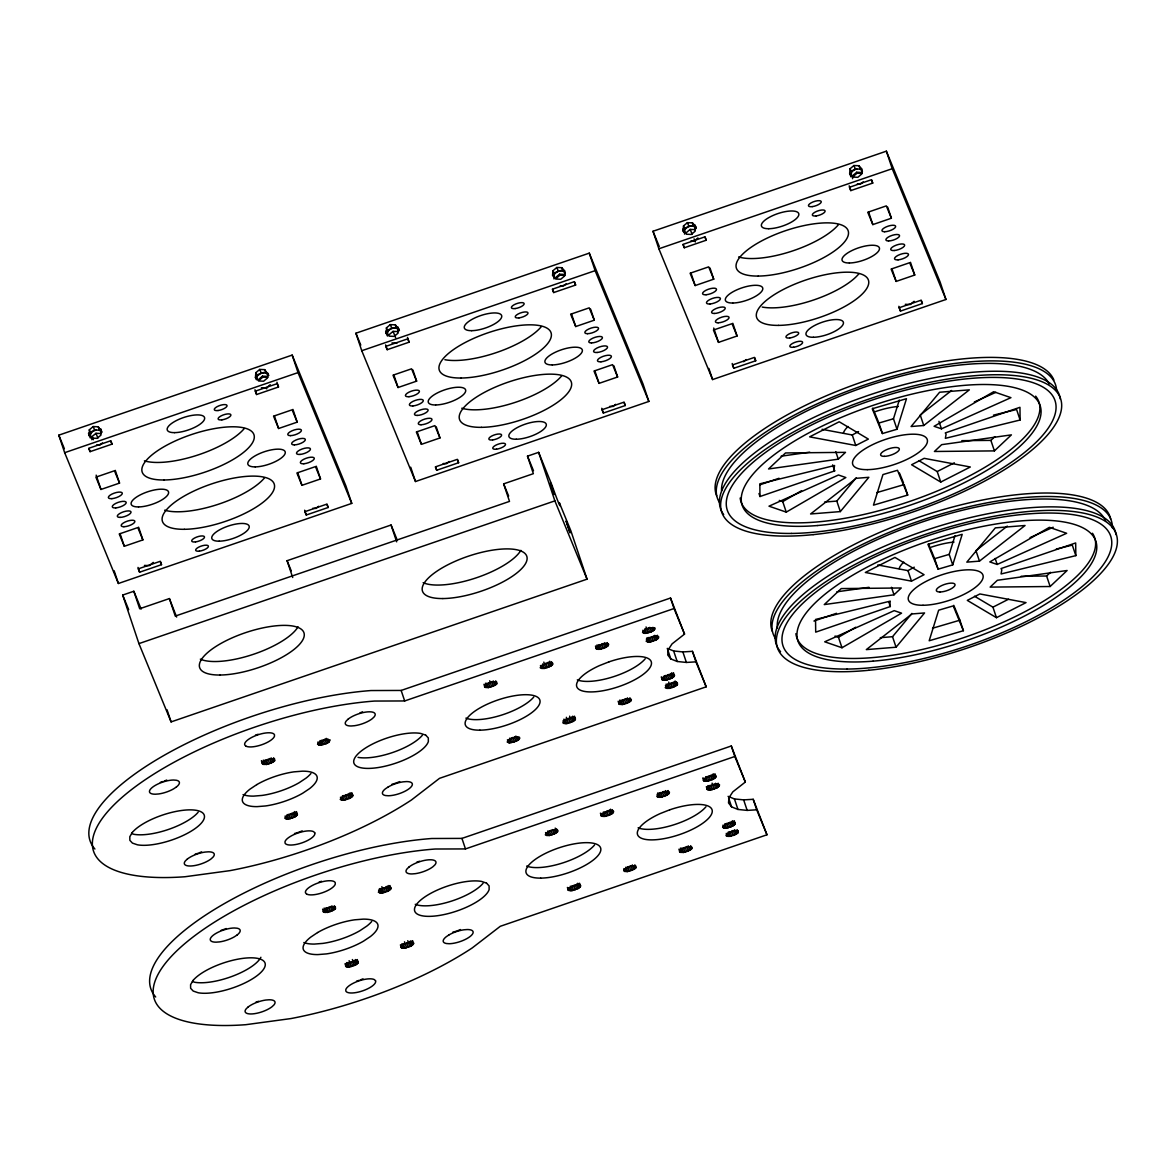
<?xml version="1.0" encoding="UTF-8"?>
<svg xmlns="http://www.w3.org/2000/svg" width="1176" height="1176" viewBox="0 0 1176 1176"><rect width="100%" height="100%" fill="white"/><g stroke="black" fill="none" stroke-linecap="round" stroke-linejoin="round"><path stroke-width="1.5" d="M89.302 429.843L90.758 433.224L90.317 438.016L88.92 434.605L92.14 438.134L97.123 438.339L100.96 435.105L100.768 428.887L101.797 431.974L98.24 426.785L93.183 426.565L89.302 429.843L89.597 436.164L88.567 433.077L88.862 434.694M399.428 330.632L395.342 324.826L390.285 324.62L386.404 327.898L386.698 334.204L385.669 331.118L385.963 332.734M683.124 230.687L683.506 225.939L687.387 222.661L692.443 222.867L695.707 226.454L696.001 228.071L694.972 224.984L695.163 231.202L691.326 234.436L686.343 234.23L682.771 229.173L683.8 232.245L683.08 230.79M91.831 439.75L92.125 436.561L95.962 433.312L100.945 433.532M256.368 379.73L255.427 377.452L255.868 372.674L259.705 369.426L264.688 369.646L268.848 375.453M256.971 379.275L257.265 376.085L255.868 372.674M267.907 373.174L267.481 377.966L263.644 381.2L258.647 380.995L255.427 377.452M387.418 336.057L387.86 331.264L386.404 327.898M398.59 328.413L398.899 330.015L397.87 326.943L398.061 333.146L394.225 336.395L389.241 336.174L386.022 332.646L386.948 334.925M552.97 270.715L552.529 275.507L555.748 279.035L560.746 279.241L564.583 276.007L565.009 271.215L561.79 267.687L556.807 267.481L552.97 270.715L554.366 274.126L553.94 278.918M684.52 234.097L684.961 229.305L683.506 225.939M849.645 173.548L850.072 168.756L853.908 165.522L858.892 165.728L862.111 169.27L861.685 174.048L857.848 177.297L852.865 177.076L849.645 173.548L850.571 175.827M851.042 176.959L851.468 172.166L850.072 168.756M852.556 178.693L852.85 175.503L856.672 172.269L861.67 172.475L862.052 173.401L857.054 173.195L853.232 176.429L852.85 175.503M896.994 429.269L906.49 398.693L872.239 408.763L882.426 433.547L896.994 429.269L893.481 418.759L899.287 400.06M952.722 564.892L962.203 534.316L927.952 544.385L938.139 569.184L952.722 564.892L949.194 554.381L955 535.697M552.5 664.69L552.838 663.411L551.559 662.661L547.325 662.999L541.445 665.631L540.21 667.747L544.106 668.482L550.53 666.248L552.5 664.69L551.5 661.691M613.284 812.645L613.622 811.381L612.343 810.617L608.11 810.955L602.23 813.586L600.995 815.703L604.89 816.438L611.314 814.218L613.284 812.645L612.284 809.647M274.625 760.769L274.596 758.961L269.524 759.005L264.82 760.857L262.41 763.768L266.54 764.473L272.626 762.327L274.625 760.769L273.626 757.77M297.028 815.306L297.014 813.498L291.927 813.542L287.223 815.394L284.812 818.305L288.723 819.025L295.029 816.864L297.028 815.306L296.029 812.307M352.418 796.446L352.829 795.108L351.55 794.359L347.317 794.697L342.613 796.549L340.202 799.445L343.995 800.18L350.419 798.004L352.418 796.446L351.404 793.447M335.41 908.725L335.38 906.917L330.309 906.975L325.605 908.827L323.194 911.723L327.325 912.429L333.411 910.283L335.41 908.725L334.396 905.726M496.742 683.859L496.713 682.051L491.641 682.109L486.938 683.962L484.527 686.857L488.422 687.592L494.743 685.432L496.742 683.859L495.728 680.86M390.55 889.277L390.961 887.939L389.682 887.174L385.449 887.512L380.745 889.365L378.334 892.261L382.465 892.981L388.55 890.835L390.55 889.277L389.535 886.263M357.813 963.262L357.783 961.453L352.712 961.512L348.008 963.365L345.597 966.26L349.507 966.995L355.814 964.82L357.813 963.262L356.798 960.263M413.188 944.402L413.614 943.064L412.335 942.314L408.101 942.652L403.397 944.504L400.987 947.4L404.779 948.135L411.203 945.974L413.188 944.402L412.188 941.403M608.257 645.595L608.668 644.257L607.389 643.492L603.156 643.831L598.452 645.697L596.041 648.593L599.951 649.328L606.257 647.153L608.257 645.595L607.257 642.596M575.079 719.888L575.049 718.08L569.978 718.139L564.098 720.77L562.863 722.887L566.759 723.622L573.08 721.447L575.079 719.888L574.064 716.89M658.34 638.259L658.751 636.922L657.487 636.172L653.253 636.51L648.549 638.362L646.124 641.258L650.034 641.993L656.34 639.832L658.34 638.259L657.34 635.26M630.939 700.793L631.35 699.455L630.071 698.691L625.838 699.029L621.134 700.896L618.723 703.792L622.619 704.527L628.94 702.351L630.939 700.793L629.924 697.794M557.512 831.829L557.938 830.477L556.66 829.727L552.426 830.065L547.722 831.917L545.311 834.813L549.207 835.548L555.528 833.387L557.512 831.829L556.513 828.815M674.039 676.494L674.465 675.142L673.187 674.392L668.953 674.73L664.249 676.582L661.838 679.478L665.734 680.213L672.055 678.052L674.039 676.494L673.039 673.481M677.405 684.682L677.391 682.874L672.319 682.933L667.615 684.785L665.204 687.681L669.1 688.416L675.421 686.24L677.405 684.682L676.406 681.683M580.165 886.954L580.577 885.616L579.298 884.867L575.064 885.205L570.36 887.057L567.949 889.953L571.859 890.688L578.166 888.512L580.165 886.954L579.165 883.955M669.041 793.55L669.453 792.212L668.174 791.463L663.94 791.801L659.236 793.653L656.825 796.549L660.736 797.284L667.042 795.108L669.041 793.55L668.027 790.551M635.849 867.844L635.834 866.036L630.762 866.095L624.882 868.726L623.648 870.843L627.543 871.578L633.849 869.402L635.849 867.844L634.849 864.845M715.537 777.512L715.963 776.175L714.685 775.41L710.451 775.748L705.747 777.601L703.336 780.497L707.232 781.232L713.553 779.071L715.537 777.512L714.538 774.499M719.124 786.215L719.536 784.877L718.257 784.127L714.023 784.465L709.319 786.318L706.908 789.214L710.818 789.949L717.125 787.788L719.124 786.215L718.124 783.216M691.708 848.749L692.135 847.411L690.856 846.661L686.622 846.999L681.918 848.852L679.507 851.747L683.403 852.482L689.724 850.307L691.708 848.749L690.709 845.75M734.824 824.45L735.235 823.112L733.956 822.347L729.723 822.685L725.019 824.538L722.608 827.434L726.518 828.169L732.824 826.008L734.824 824.45L733.824 821.436M738.19 832.637L738.175 830.829L733.089 830.888L727.224 833.519L725.974 835.636L729.884 836.371L736.191 834.196L738.19 832.637L737.19 829.639M838.297 459.169L845.515 452.348L785.524 452.951L768.545 468.974L838.297 459.169L835.783 451.672M894.01 594.806L901.242 587.985L841.237 588.573L824.258 604.596L894.01 594.806L891.496 587.294M824.567 502.064L836.812 501.079L856.202 477.765M840.325 511.589L868.843 477.309L856.187 478.323L810.587 513.971L840.325 511.589L836.812 501.079M880.28 637.686L892.525 636.701L911.914 613.402M896.053 647.226L924.557 612.946L911.9 613.96L866.315 649.608L896.053 647.226L892.525 636.701M328.942 742.1L330.177 739.983L326.281 739.248L319.96 741.409L317.549 744.305L320.166 745.158L326.325 743.614L328.942 742.1L327.928 739.087M518.557 739.778L519.807 738.278L519.366 737.19L515.896 736.926L509.59 739.101L507.179 741.997L509.634 742.835L515.955 741.292L518.557 739.778L517.558 736.779M653.944 630.321L655.179 628.822L654.738 627.749L649.666 627.793L644.962 629.645L642.552 632.541L645.007 633.394L651.328 631.835L653.944 630.321L652.93 627.322M961.806 440.662L990.898 440.383L994.822 436.678M994.411 450.893L1011.404 434.87L941.653 444.66L934.42 451.481L994.411 450.893L990.898 440.383M1021.165 576.255L1046.611 576.005L1050.535 572.315M1050.139 586.515L1067.117 570.492L997.366 580.283L990.133 587.103L1050.139 586.515L1046.611 576.005M90.758 433.224L94.58 429.99L99.578 430.195L101.724 432.548M102.459 442.926L99.901 445.087L96.564 444.954M257.265 376.085L261.101 372.836L266.085 373.057L268.231 375.409M262.851 377.114L259.014 380.348L258.632 379.407L262.469 376.173L267.452 376.379L267.849 377.32L262.851 377.114L262.469 376.173M261.425 387.742L266.408 387.948L270.245 384.714M387.86 331.264L391.696 328.031L396.68 328.236L398.826 330.588M389.227 334.601L393.063 331.367L398.047 331.573M153.248 562.393L149.411 565.627L144.428 565.421M554.366 274.126L558.203 270.892L563.186 271.097L565.347 273.449M559.952 275.155L556.116 278.389L555.734 277.448L559.57 274.214L564.568 274.42L564.95 275.36L559.952 275.155L559.57 274.214M566.068 283.828L563.51 285.988L560.188 285.856M318.623 506.283L316.065 508.444L312.743 508.297M684.961 229.305L688.798 226.071L693.781 226.277L695.927 228.644M686.328 232.642L690.165 229.408L695.148 229.614M697.941 237.934L694.105 241.183L690.782 241.036M449.07 461.506L446.512 463.667L443.19 463.535M851.468 172.166L855.305 168.932L860.303 169.138L862.449 171.49M863.169 181.883L860.612 184.044L857.289 183.897M615.724 404.324L613.166 406.484L609.844 406.337M743.614 361.708L746.172 359.562M914.105 301.291L910.268 304.525L905.285 304.319M951.575 390.491L920.235 414.996L923.748 425.506L911.091 426.52L939.609 392.24L969.347 389.859L923.748 425.506M1007.303 526.113L975.948 550.618L979.461 561.128L966.819 562.143L995.322 527.877L1025.06 525.496L979.461 561.128M684.535 634.099L672.04 643.904L668.159 649.828L667.733 654.958L670.805 658.928L677.17 661.485L686.387 662.441L695.927 661.853L706.188 686.828L439.515 778.336L411.438 799.989A196.363 66.517 -18.5 0 1 230.099 870.622L185.029 876.737A196.363 66.517 -18.5 0 1 118.056 800.959A196.363 66.517 -18.5 0 1 374.497 701.058L404.676 700.955L674.024 608.536L684.535 634.099L670.511 598.025L401.163 690.444L370.969 690.547A196.363 66.517 -18.5 0 0 163.096 755.918A196.363 66.517 -18.5 0 0 94.918 849.028M745.319 782.055L732.824 791.86L728.929 797.784L728.517 802.914L731.59 806.883L737.955 809.441L747.172 810.396L756.712 809.808L766.972 834.784L500.3 926.291L472.208 947.944A196.363 66.517 -18.5 0 1 290.884 1018.578L245.799 1024.693A196.363 66.517 -18.5 0 1 178.84 948.914A196.363 66.517 -18.5 0 1 435.267 849.013L465.461 848.925L734.809 756.491L745.319 782.055L731.296 745.981L461.947 838.4L431.754 838.503A196.363 66.517 -18.5 0 0 223.881 903.874A196.363 66.517 -18.5 0 0 155.688 996.983M822.083 429.328L852.262 434.988L858.568 431.563M855.775 445.498L868.373 439.089L839.208 421.772L809.632 436.855L855.775 445.498L852.262 434.988M877.796 564.965L907.975 570.625L914.281 567.185M911.488 581.135L924.086 574.711L894.921 557.409L865.345 572.477L911.488 581.135L907.975 570.625M779.291 500.417L782.746 501.608L801.562 490.686M786.259 512.119L845.838 477.544L838.488 475.001L769.001 506.18L786.259 512.119L782.746 501.608M835.019 636.054L838.459 637.245L855.702 627.234M841.987 647.755L901.551 613.166L894.201 610.638L824.714 641.802L841.987 647.755L838.459 637.245M918.809 460.61L937.213 471.547L954.339 462.815M940.741 482.057L970.318 466.99L924.16 458.331L911.576 464.74L940.741 482.057L937.213 471.547M974.522 596.232L992.941 607.169L1008.508 599.245M996.454 617.679L1026.031 602.612L979.873 593.953L967.289 600.377L996.454 617.679L992.941 607.169M974.331 401.986L995.837 392.343M941.447 428.828L1010.934 397.664L993.676 391.711L934.112 426.3L941.447 428.828L938.933 421.317M1030.044 537.623L1053.211 527.23M997.174 564.451L1066.647 533.287L1049.389 527.333L989.825 561.922L997.174 564.451L995.161 558.453M872.798 408.16L878.913 423.037L893.481 418.759M928.511 543.797L934.626 558.673L949.194 554.381M58.8 435.164L292.163 355.093L345.891 485.879L351.756 503.401L118.394 583.487L64.665 452.686L58.8 435.164L64.386 448.762M355.902 333.22L589.264 253.134L642.993 383.92L648.858 401.442L415.495 481.528L361.767 350.727L355.902 333.22L360.782 345.097M653.003 231.26L886.366 151.175L940.094 281.975L945.96 299.483L712.597 379.569L658.869 248.783L653.003 231.26L659.28 246.548M90.964 431.827L96.02 430.093M257.485 374.688L264.218 372.366M388.065 329.868L394.813 327.56M554.587 272.729L563.01 269.833M685.167 227.909L693.605 225.028M851.689 170.77L856.745 169.035M64.665 452.686L298.028 372.601L351.756 503.401M361.767 350.727L595.13 270.656L648.858 401.442M658.869 248.783L892.231 168.697L945.96 299.483M111.999 444.146L110.632 440.809L88.715 448.321L90.082 451.657L111.999 444.146L110.926 440.956M278.506 386.992L277.139 383.67L255.236 391.182L256.603 394.519L278.506 386.992L276.919 382.215M409.101 342.187L407.734 338.85L385.816 346.376L387.198 349.698L409.101 342.187L407.499 337.409M575.623 285.048L574.241 281.711L552.338 289.222L553.705 292.559L575.623 285.048L574.549 281.858M706.203 240.227L704.836 236.891L682.918 244.417L684.3 247.754L706.203 240.227L705.144 237.037M872.724 183.088L871.357 179.752L849.44 187.278L850.807 190.6L872.724 183.088L871.651 179.899M119.526 483.101L114.469 470.767L95.888 477.147L100.96 489.466L119.526 483.101L115.263 470.356M297.19 422.14L292.118 409.807L273.552 416.172L278.609 428.505L297.19 422.14L292.927 409.395M416.627 381.142L411.571 368.808L393.005 375.188L398.061 387.521L416.627 381.142L412.908 369.999M594.292 320.181L589.22 307.847L570.654 314.227L575.726 326.546L594.292 320.181L590.558 309.023M713.729 279.182L708.672 266.864L690.106 273.229L695.163 285.562L713.729 279.182L710.01 268.04M891.393 218.221L886.322 205.888L867.756 212.268L872.827 224.601L891.393 218.221L887.659 207.079M142.869 539.916L137.798 527.583L119.232 533.963L124.303 546.281L142.869 539.916L138.606 527.171M320.519 478.955L315.462 466.622L296.896 472.987L301.953 485.32L320.519 478.955L316.256 466.21M439.971 437.957L434.9 425.624L416.333 432.004L421.405 444.337L439.971 437.957L436.237 426.815M617.62 376.996L612.564 364.663L593.998 371.043L599.054 383.361L617.62 376.996L613.901 365.839M737.073 335.998L732.016 323.679L713.435 330.044L718.507 342.378L737.073 335.998L732.81 323.268M914.737 275.037L909.665 262.704L891.099 269.084L896.156 281.417L914.737 275.037L910.474 262.292M161.509 564.671L160.142 561.349L138.239 568.861L139.606 572.197L161.509 564.671L160.451 561.496M328.163 507.488L326.796 504.151L304.893 511.678L306.26 515L328.163 507.488L327.104 504.298M458.625 462.727L457.243 459.39L435.34 466.901L436.708 470.238L458.625 462.727L457.552 459.537M625.264 405.529L623.897 402.192L601.994 409.718L603.361 413.055L625.264 405.529L624.206 402.339M755.727 360.767L754.345 357.43L732.442 364.957L733.809 368.279L755.727 360.767L754.654 357.577M922.381 303.57L920.999 300.248L899.096 307.759L900.463 311.096L922.381 303.57L921.308 300.394M133.829 591.249L139.694 608.756L169.403 598.569L175.268 616.092L509.502 501.388L503.637 483.865L533.36 473.678L527.495 456.156L538.637 452.334L551.764 484.718A54.978 1.176 71.1 0 0 559.644 503.887L559.291 502.608L570.801 530.626L587.044 579.165L171.093 721.902L138.93 643.61L122.686 595.071L133.829 591.249L141.149 609.08M292.706 577.519L287.076 560.702L391.064 525.01L397.326 540.269M138.93 643.61L554.881 500.873L587.044 579.165M759.946 484.821L779.041 478.264M758.99 493.523L759.99 496.522L834.651 470.9L832.637 464.887M813.924 621.046L836.489 613.299M890.364 606.522L815.703 632.144L815.541 619.458L890.305 601.127L889.57 605.228L890.364 606.522L888.865 602.024M876.782 492.612L904.182 484.556L907.696 495.067L873.459 505.151L882.941 474.575L897.508 470.282L907.696 495.067M932.495 628.249L959.895 620.193L963.409 630.703L929.172 640.773L938.654 610.197L953.236 605.905L963.409 630.703M993.455 415.157L1016.593 409.483L1020.107 420.008L945.357 438.339L946.092 434.223L945.283 432.93L1019.96 407.308L1020.107 420.008M1056.298 549.045L1072.306 545.12L1075.834 555.631L1001.07 573.962L1001.805 569.86L1001.011 568.567L1075.672 542.945L1075.834 555.631M781.114 456.2L809.735 452.172M836.827 591.822L869.02 587.309M670.805 658.928L667.292 648.417L673.657 650.975L682.874 651.93L692.414 651.328L706.188 686.828M728.076 796.372L734.441 798.93L743.658 799.886L753.199 799.298L766.972 834.784M392.005 342.922L397.003 343.127M131.624 833.519L133.844 834.284A39.278 13.304 -18.5 0 0 198.171 812.219M192.408 981.475L194.628 982.239A39.278 13.304 -18.5 0 0 232.539 976.212A39.278 13.304 -18.5 0 0 260.896 957.279M834.651 470.9L833.857 469.606L834.578 465.505L759.828 483.836L759.99 496.522M858.892 165.728L860.303 169.138M853.908 165.522L855.305 168.932M856.672 172.269L857.054 173.195M899.434 472.987L903.506 482.91M953.78 605.317L959.895 620.193M687.387 222.661L688.798 226.071M690.165 229.408L692.105 234.127M694.046 238.86L695.339 242.006M561.79 267.687L563.186 271.097M556.807 267.481L558.203 270.892M527.495 456.156L533.492 470.738M503.637 483.865L508.649 496.066M390.285 324.62L391.696 328.031M393.063 331.367L395.65 337.659M264.688 369.646L266.085 373.057M259.705 369.426L261.101 372.836M266.408 387.948L266.79 388.874M287.076 560.702L291.251 570.875M169.403 598.569L176.635 617.062M93.183 426.565L94.58 429.99M95.962 433.312L97.902 438.045M92.125 436.561L93.418 439.706M122.686 595.071L128.684 609.653M692.443 222.867L693.781 226.277M395.342 324.826L396.68 328.236M98.24 426.785L99.578 430.195M886.366 151.175L892.231 168.697M891.893 268.672L896.156 281.417M868.564 211.856L872.827 224.601M898.861 306.319L900.463 311.096M849.204 185.823L850.807 190.6M934.626 558.673L938.139 569.184M878.913 423.037L882.426 433.547M732.207 363.502L733.809 368.279M713.714 328.045L718.507 342.378M683.227 244.564L684.3 247.754M690.9 272.817L695.163 285.562M708.863 368.426L712.597 379.569M589.264 253.134L595.13 270.656M753.199 799.298L756.712 809.808M731.296 745.981L734.809 756.491M743.658 799.886L747.172 810.396M692.414 651.328L695.927 661.853M594.791 370.616L599.054 383.361M670.511 598.025L674.024 608.536M734.441 798.93L737.955 809.441M571.448 313.801L575.726 326.546M601.759 408.278L603.361 413.055M682.874 651.93L686.387 662.441M728.576 797.872L731.59 806.883M734.236 820.716L735.25 823.729M736.367 830.418L737.367 833.417M732.486 820.716L734 825.229M734.691 829.697L736.191 834.196M731.325 821.495L732.824 826.008M714.964 773.779L715.963 776.777M552.646 289.369L553.705 292.559M673.657 650.975L677.17 661.485M733.251 830.432L734.765 834.931M717.286 783.995L718.301 786.994M729.884 822.23L731.399 826.743M713.215 773.779L714.714 778.292M715.625 783.275L717.125 787.788M731.648 831.065L733.148 835.563M728.282 822.862L729.781 827.375M712.039 774.558L713.553 779.071M714.185 784.01L715.684 788.508M729.987 831.55L731.487 836.048M710.598 775.293L712.112 779.791M726.621 823.347L728.12 827.86M712.083 783.143L714.082 789.14M728.37 831.858L729.884 836.371M708.996 775.925L710.51 780.423M725.004 823.67L726.518 828.169M727.43 833.475L728.444 836.489M673.466 672.76L674.465 675.759M710.921 785.127L712.421 789.64M724.063 825.287L725.077 828.286M707.335 776.41L708.849 780.923M675.083 680.963L676.582 685.461M726.254 833.387L727.253 836.401M722.887 825.199L723.887 828.198M671.716 672.76L673.216 677.258M709.304 785.45L710.818 789.949M673.907 681.742L675.421 686.24M705.732 776.733L707.232 781.232M670.54 673.539L672.055 678.052M707.864 785.553L709.363 790.066M704.777 778.35L705.791 781.349M672.466 682.477L673.98 686.975M656.517 636.04L657.516 639.038M707.188 786.965L708.187 789.978M669.1 674.274L670.614 678.773M703.601 778.262L704.6 781.261M706.35 786.685L707.349 789.684M702.763 777.968L703.762 780.967M654.841 635.319L656.34 639.832M670.864 683.109L672.378 687.607M651.769 628.102L652.768 631.115M667.498 674.906L669.012 679.405M653.4 636.054L654.914 640.553M668.703 682.095L670.717 688.092M649.828 627.337L651.328 631.835M665.837 675.391L667.351 679.904M651.798 636.686L653.312 641.185M667.601 683.903L669.1 688.416M648.211 627.969L649.725 632.467M664.234 675.715L665.734 680.213M666.145 684.02L667.659 688.533M650.137 637.171L651.636 641.684M663.279 677.332L664.293 680.331M646.05 626.955L648.064 632.967M665.469 685.432L666.483 688.43M662.103 677.229L663.102 680.242M648.52 637.48L650.034 641.993M661.265 676.95L662.264 679.948M644.948 628.763L646.447 633.276M647.079 637.598L648.593 642.111M644.007 630.395L645.007 633.394M646.403 639.009L647.403 642.023M642.816 630.292L643.831 633.305M689.886 846.529L690.885 849.528M688.21 845.809L689.724 850.307M686.769 846.544L688.283 851.042M667.204 791.33L668.218 794.329M685.167 847.176L686.681 851.674M665.528 790.61L667.042 795.108M683.506 847.661L685.005 852.159M664.102 791.345L665.601 795.843M681.904 847.97L683.403 852.482M662.5 791.977L663.999 796.475M680.448 848.087L681.962 852.585M660.824 792.462L662.338 796.96M629.101 698.573L630.101 701.572M679.772 849.498L680.772 852.497M678.934 849.204L679.934 852.218M627.425 697.853L628.94 702.351M659.221 792.771L660.736 797.284M657.781 792.889L659.28 797.387M626 698.573L627.499 703.086M657.105 794.3L658.104 797.299M606.434 643.375L607.433 646.374M624.382 699.205L625.897 703.718M604.758 642.655L606.257 647.153M622.721 699.705L624.236 704.203M603.317 643.375L604.832 647.888M538.637 452.334L554.881 500.873M621.119 700.014L622.619 704.527M601.715 644.007L603.215 648.52M619.678 700.132L621.178 704.63M600.054 644.507L601.553 649.005M618.988 701.543L620.002 704.542M618.15 701.249L619.164 704.262M598.437 644.815L599.951 649.328M596.996 644.933L598.51 649.431M596.32 646.344L597.32 649.343M595.482 646.05L596.482 649.064M634.026 865.624L635.025 868.623M632.35 864.904L633.849 869.402M630.909 865.639L632.423 870.137M610.55 809.191L612.064 813.704M629.307 866.271L630.821 870.769M609.8 809.705L611.314 814.218M627.646 866.756L629.145 871.254M608.36 810.44L609.874 814.953M626.029 867.065L627.543 871.578M606.654 811.131L608.168 815.63M574.491 716.169L575.49 719.168M625.088 868.682L626.102 871.695M605.096 811.587L606.595 816.085M572.741 716.169L574.241 720.668M623.912 868.594L624.912 871.607M571.565 716.948L573.08 721.447M603.391 811.94L604.89 816.438M602.45 813.557L603.45 816.556M569.625 716.169L571.639 722.182M601.259 813.469L602.274 816.467M549.765 661.235L551.279 665.748M568.523 718.315L570.037 722.814M600.421 813.175L601.436 816.173M549.016 661.75L550.53 666.248M566.362 717.301L568.375 723.299M547.59 662.485L549.089 666.998M565.259 719.109L566.759 723.622M545.885 663.176L547.384 667.674M563.804 719.227L565.318 723.74M543.812 662.117L545.811 668.13M563.128 720.638L564.142 723.637M542.606 663.97L544.106 668.482M541.666 665.601L542.665 668.6M540.475 665.498L541.489 668.512M579.577 883.235L580.591 886.234M577.828 883.235L579.342 887.733M576.666 884.014L578.166 888.512M435.635 467.048L436.708 470.238M575.226 884.749L576.74 889.247M555.19 828.095L556.689 832.593M573.623 885.381L575.123 889.879M554.513 830.374L555.528 833.387M571.962 885.866L573.462 890.364M552.573 829.609L554.087 834.107M570.345 886.175L571.859 890.688M550.971 830.241L552.485 834.74M417.142 431.592L421.405 444.337M569.404 887.792L570.419 890.805M549.31 830.726L550.809 835.239M568.229 887.704L569.228 890.702M567.391 887.424L568.39 890.423M385.596 344.921L387.198 349.698M515.882 736.058L517.396 740.557M547.693 831.05L549.207 835.548M393.798 374.776L398.061 387.521M546.752 832.667L547.766 835.666M514.441 736.793L515.955 741.292M545.576 832.564L546.575 835.577M494.905 681.639L495.905 684.638M512.839 737.425L514.353 741.924M493.229 680.919L494.743 685.432M511.178 737.911L512.692 742.409M491.803 681.654L493.303 686.152M509.575 738.219L511.075 742.732M489.686 680.786L491.7 686.784M508.62 739.836L509.634 742.835M488.525 682.771L490.039 687.284M507.444 739.748L508.444 742.747M486.923 683.08L488.422 687.592M485.482 683.197L486.982 687.71M484.791 684.608L485.806 687.622M483.953 684.329L484.968 687.328M410.703 467.195L415.495 481.528M391.064 525.01L396.68 541.827M461.947 838.4L465.461 848.925M292.163 355.093L298.028 372.601M401.163 690.444L404.676 700.955M297.69 472.576L301.953 485.32M274.346 415.76L278.609 428.505M304.657 510.222L306.26 515M255.001 389.741L256.603 394.519M412.614 940.682L413.614 943.681M410.865 940.682L412.364 945.181M409.689 941.462L411.203 945.974M389.962 885.543L390.961 888.556M407.749 940.697L409.762 946.695M388.212 885.543L389.726 890.056M406.646 942.829L408.16 947.327M387.036 886.322L388.55 890.835M404.485 941.814L406.499 947.827M385.61 887.057L387.11 891.57M403.265 943.637L404.779 948.135M383.993 887.689L385.507 892.202M351.83 792.727L352.829 795.726M401.927 943.74L403.441 948.253M381.832 886.675L383.846 892.687M350.081 792.727L351.595 797.225M401.251 945.151L402.265 948.165M400.413 944.872L401.413 947.871M380.95 888.468L382.465 892.981M348.904 793.506L350.419 798.004M379.436 888.6L380.95 893.113M347.479 794.241L348.978 798.739M378.599 890.026L379.613 893.025M345.862 794.873L347.376 799.371M326.266 738.366L327.766 742.879M344.2 795.358L345.715 799.856M324.826 739.101L326.325 743.614M342.495 795.682L343.995 800.18M323.224 739.733L324.723 744.246M341.657 797.284L342.657 800.297M321.562 740.218L323.062 744.731M340.467 797.196L341.481 800.209M320.166 740.512L321.68 745.025M319.166 742.144L320.166 745.158M317.829 742.071L318.828 745.07M357.225 959.543L358.239 962.541M355.475 959.543L356.989 964.041M354.299 960.322L355.814 964.82M352.374 959.543L354.373 965.555M333.572 906.505L334.587 909.504M351.271 961.674L352.771 966.187M331.897 905.785L333.411 910.283M349.096 960.674L351.109 966.672M330.471 906.505L331.97 911.018M347.993 962.482L349.507 966.995M328.868 907.152L330.368 911.65M296.44 811.587L297.454 814.586M346.553 962.6L348.052 967.098M327.193 907.637L328.707 912.135M345.876 964.011L346.876 967.01M294.691 811.572L296.205 816.085M345.024 963.717L346.038 966.731M325.811 907.931L327.325 912.429M293.53 812.366L295.029 816.864M324.15 908.063L325.649 912.561M292.089 813.086L293.603 817.599M323.459 909.474L324.473 912.473M272.803 758.549L273.802 761.548M322.621 909.18L323.635 912.194M290.487 813.718L291.986 818.231M271.127 757.829L272.626 762.327M288.826 814.218L290.325 818.716M269.686 758.549L271.2 763.062M287.209 814.527L288.723 819.025M268.084 759.182L269.583 763.694M286.268 816.144L287.282 819.143M266.423 759.681L267.922 764.18M285.092 816.056L286.091 819.055M265.041 759.975L266.54 764.473M263.365 760.108L264.879 764.606M262.689 761.519L263.689 764.518M261.851 761.225L262.851 764.238M261.41 760.754L262.41 763.768M138.004 567.42L139.606 572.197M120.04 533.551L124.303 546.281M89.023 448.468L90.082 451.657M96.167 475.133L100.96 489.466M167.036 709.76L171.093 721.902M114.131 570.742L118.394 583.487M858.73 273.964A58.903 19.948 -18.5 0 1 762.239 307.068M838.473 224.645A58.903 19.948 -18.5 0 1 791.095 251.429A58.903 19.948 -18.5 0 1 738.631 256.941M561.628 375.923A58.903 19.948 -18.5 0 1 514.25 402.692A58.903 19.948 -18.5 0 1 461.786 408.219M541.357 326.605A58.903 19.948 -18.5 0 1 444.881 359.709M264.512 477.882A58.903 19.948 -18.5 0 1 217.148 504.651A58.903 19.948 -18.5 0 1 164.684 510.178M244.255 428.549A58.903 19.948 -18.5 0 1 196.892 455.332A58.903 19.948 -18.5 0 1 144.413 460.845M483.13 883.235A39.278 13.304 -18.5 0 1 450.246 901.507A39.278 13.304 -18.5 0 1 415.26 904.3M371.719 921.47A39.278 13.304 -18.5 0 1 366.868 926.056L359.974 930.657A39.278 13.304 -18.5 0 1 322.841 943.402L314.345 944.078A39.278 13.304 -18.5 0 1 303.849 942.535M226.277 928.54A15.714 5.321 -18.5 0 1 221.117 930.304M705.953 806.78A39.278 13.304 -18.5 0 1 673.069 825.038A39.278 13.304 -18.5 0 1 638.098 827.83M594.541 845A39.278 13.304 -18.5 0 1 561.658 863.272A39.278 13.304 -18.5 0 1 526.686 866.065M362.972 978.829A15.714 5.321 -18.5 0 1 360.473 979.858M359.195 980.328A15.714 5.321 -18.5 0 1 356.578 981.137M258.588 1001.29A15.714 5.321 -18.5 0 1 255.971 1002.099M460.448 929.554A15.714 5.321 -18.5 0 1 457.964 930.583M456.685 931.039A15.714 5.321 -18.5 0 1 452.76 932.2M419.509 861.273A15.714 5.321 -18.5 0 1 416.892 862.082M321.445 881.265A15.714 5.321 -18.5 0 1 318.902 882.235M1092.46 533.242A157.084 53.214 -18.5 0 1 964.144 637.48A157.084 53.214 -18.5 0 1 795.887 633.658M899.125 568.625A39.278 13.304 -18.5 0 1 903.756 562.113M931.245 547.178A39.278 13.304 -18.5 0 1 954.03 542.048M780.555 651.68A178.693 60.535 -18.5 0 1 920.117 532.316A178.693 60.535 -18.5 0 1 1116.024 534.654M777.439 628.175A172.798 58.535 -18.5 0 1 927.011 520.395A172.798 58.535 -18.5 0 1 1105.572 520.953M775.851 639.097A178.326 60.402 -18.5 0 1 924.85 519.13A178.326 60.402 -18.5 0 1 1112.349 527.892M772.367 631.394A178.326 60.402 -18.5 0 1 922.895 515.896A178.326 60.402 -18.5 0 1 1110.673 518.998M520.865 550.353A54.978 18.625 -18.5 0 1 475.501 578.077A54.978 18.625 -18.5 0 1 423.154 582.679M298.043 626.823A54.978 18.625 -18.5 0 1 252.678 654.547A54.978 18.625 -18.5 0 1 200.332 659.148M1035.659 396.15A157.084 53.214 -18.5 0 1 910.871 501.02A157.084 53.214 -18.5 0 1 740.174 498.036M843.413 433.003A39.278 13.304 -18.5 0 1 848.043 426.491M875.532 411.556A39.278 13.304 -18.5 0 1 898.317 406.426M723.666 514.603A178.693 60.535 -18.5 0 1 866.859 395.842A178.693 60.535 -18.5 0 1 1060.311 399.031M721.564 490.804A172.798 58.535 -18.5 0 1 871.563 384.684A172.798 58.535 -18.5 0 1 1049.227 383.935M720.138 503.475A178.326 60.402 -18.5 0 1 866.668 384.331A178.326 60.402 -18.5 0 1 1056.607 390.417M716.654 495.772A178.326 60.402 -18.5 0 1 862.287 381.921A178.326 60.402 -18.5 0 1 1053.902 380.039M422.346 735.279A39.278 13.304 -18.5 0 1 358.019 757.359M310.934 773.514A39.278 13.304 -18.5 0 1 306.083 778.1L299.189 782.687A39.278 13.304 -18.5 0 1 262.057 795.432L253.56 796.123A39.278 13.304 -18.5 0 1 243.064 794.579M166.727 780.055A15.714 5.321 -18.5 0 1 164.228 781.085M162.95 781.54A15.714 5.321 -18.5 0 1 160.333 782.349M645.183 658.81A39.278 13.304 -18.5 0 1 612.284 677.082A39.278 13.304 -18.5 0 1 577.313 679.875M533.757 697.045A39.278 13.304 -18.5 0 1 500.873 715.317A39.278 13.304 -18.5 0 1 465.902 718.11M302.188 830.873A15.714 5.321 -18.5 0 1 294.5 833.519M201.581 851.85A15.714 5.321 -18.5 0 1 199.082 852.865M197.803 853.335A15.714 5.321 -18.5 0 1 195.187 854.143M399.678 781.599A15.714 5.321 -18.5 0 1 391.99 784.245M362.502 711.818A15.714 5.321 -18.5 0 1 360.018 712.847M258.117 734.28A15.714 5.321 -18.5 0 1 255.501 735.088M550.456 482.969L554.308 494.464L550.456 482.969M566.156 521.188L570.007 532.684L566.156 521.188M132.3 832.476L129.816 836.709L129.86 840.34L132.432 843.104L137.371 844.794A39.278 13.304 -18.5 0 0 194.746 828.845A39.278 13.304 -18.5 0 0 186.984 809.955A39.278 13.304 -18.5 0 0 132.3 832.476M193.084 980.431L190.585 984.679L190.63 988.296L193.217 991.059L198.141 992.75A39.278 13.304 -18.5 0 0 255.53 976.815A39.278 13.304 -18.5 0 0 247.769 957.911A39.278 13.304 -18.5 0 0 193.084 980.431M187.366 859.024L185.411 860.861A15.714 5.321 -18.5 0 0 191.864 865.933A15.714 5.321 -18.5 0 0 211.239 858.789L213.179 856.966A15.714 5.321 -18.5 0 0 208.373 851.821L204.962 852.085A15.714 5.321 -18.5 0 0 187.366 859.024M348.287 719.006L346.347 720.844A15.714 5.321 -18.5 0 0 351.154 725.989L354.549 725.71A15.714 5.321 -18.5 0 0 372.16 718.771L374.1 716.948A15.714 5.321 -18.5 0 0 367.662 711.877A15.714 5.321 -18.5 0 0 348.287 719.006M248.136 1006.979L246.196 1008.817A15.714 5.321 -18.5 0 0 252.634 1013.888A15.714 5.321 -18.5 0 0 272.009 1006.744L273.949 1004.921A15.714 5.321 -18.5 0 0 269.142 999.776L265.747 1000.041A15.714 5.321 -18.5 0 0 248.136 1006.979M409.057 866.962L407.116 868.799A15.714 5.321 -18.5 0 0 411.923 873.944L415.334 873.665A15.714 5.321 -18.5 0 0 432.944 866.727L434.885 864.904A15.714 5.321 -18.5 0 0 428.431 859.832A15.714 5.321 -18.5 0 0 409.057 866.962M176.371 787.009L173.622 788.846A15.714 5.321 -18.5 0 1 158.76 793.947L155.364 794.212A15.714 5.321 -18.5 0 1 152.498 787.244A15.714 5.321 -18.5 0 1 173.504 780.026L176.282 780.247A15.714 5.321 -18.5 0 1 176.371 787.009M256.809 784.598L249.915 789.199A39.278 13.304 -18.5 0 0 257.074 806.633L265.57 805.957A39.278 13.304 -18.5 0 0 302.717 793.212L309.597 788.611A39.278 13.304 -18.5 0 0 302.438 771.177L293.941 771.853A39.278 13.304 -18.5 0 0 256.809 784.598M388.212 786.95L385.449 788.787A15.714 5.321 -18.5 0 0 385.537 795.549L388.315 795.755A15.714 5.321 -18.5 0 0 409.321 788.552A15.714 5.321 -18.5 0 0 406.455 781.584L403.059 781.849A15.714 5.321 -18.5 0 0 388.212 786.95M237.155 934.964L234.391 936.802A15.714 5.321 -18.5 0 1 219.544 941.903L216.149 942.167A15.714 5.321 -18.5 0 1 213.282 935.199A15.714 5.321 -18.5 0 1 234.289 927.982L237.067 928.202A15.714 5.321 -18.5 0 1 237.155 934.964M317.579 932.553L310.699 937.154A39.278 13.304 -18.5 0 0 317.858 954.589L326.355 953.912A39.278 13.304 -18.5 0 0 363.487 941.168L370.381 936.566A39.278 13.304 -18.5 0 0 363.222 919.132L354.726 919.808A39.278 13.304 -18.5 0 0 317.579 932.553M448.982 934.905L446.233 936.743A15.714 5.321 -18.5 0 0 446.321 943.505L449.1 943.725A15.714 5.321 -18.5 0 0 470.106 936.508A15.714 5.321 -18.5 0 0 467.24 929.54L463.844 929.804A15.714 5.321 -18.5 0 0 448.982 934.905M608.933 661.867L599.495 665.587A39.278 13.304 -18.5 0 0 588.808 691.885A39.278 13.304 -18.5 0 0 649.799 667.865A39.278 13.304 -18.5 0 0 608.933 661.867M669.717 809.823L660.28 813.542A39.278 13.304 -18.5 0 0 649.593 839.84A39.278 13.304 -18.5 0 0 710.583 815.821A39.278 13.304 -18.5 0 0 669.717 809.823M425.727 735.162L420.802 733.471A39.278 13.304 -18.5 0 0 361.326 750.964A39.278 13.304 -18.5 0 0 376.996 767.722A39.278 13.304 -18.5 0 0 428.358 741.541L428.314 737.925L425.727 735.162M486.511 883.117L481.587 881.427A39.278 13.304 -18.5 0 0 422.11 898.92A39.278 13.304 -18.5 0 0 437.766 915.678A39.278 13.304 -18.5 0 0 489.142 889.512L489.084 885.881L486.511 883.117M245.784 746.054L244.755 744.952A15.714 5.321 -18.5 0 1 257.588 734.926A15.714 5.321 -18.5 0 1 274.464 734.75L274.478 736.205A15.714 5.321 -18.5 0 1 261.631 744.79A15.714 5.321 -18.5 0 1 245.784 746.054M314.756 832.843L313.727 831.741A15.714 5.321 -18.5 0 0 297.881 833.02A15.714 5.321 -18.5 0 0 285.033 841.59L285.048 843.045A15.714 5.321 -18.5 0 0 301.938 842.883A15.714 5.321 -18.5 0 0 314.756 832.843M306.569 894.01L305.539 892.907A15.714 5.321 -18.5 0 1 318.358 882.882A15.714 5.321 -18.5 0 1 335.248 882.72L335.263 884.161A15.714 5.321 -18.5 0 1 322.415 892.746A15.714 5.321 -18.5 0 1 306.569 894.01M375.541 980.799L374.512 979.696A15.714 5.321 -18.5 0 0 358.665 980.975A15.714 5.321 -18.5 0 0 345.817 989.545L345.832 991A15.714 5.321 -18.5 0 0 362.708 990.839A15.714 5.321 -18.5 0 0 375.541 980.799M849.41 262.983A19.639 6.644 -18.5 0 0 879.354 249.547A19.639 6.644 -18.5 0 0 853.511 249.812A19.639 6.644 -18.5 0 0 849.41 262.983M813.366 337.277A19.639 6.644 -18.5 0 0 843.31 323.856A19.639 6.644 -18.5 0 0 817.467 324.106A19.639 6.644 -18.5 0 0 813.366 337.277M778.527 325.385A58.903 19.948 -18.5 0 0 868.314 285.121A58.903 19.948 -18.5 0 0 790.787 285.871A58.903 19.948 -18.5 0 0 778.527 325.385M732.736 303.026A19.639 6.644 -18.5 0 0 762.665 289.59A19.639 6.644 -18.5 0 0 736.823 289.855A19.639 6.644 -18.5 0 0 732.736 303.026M816.115 215.928A6.703 2.264 -18.5 0 0 825.096 210.886A6.703 2.264 -18.5 0 0 814.983 212.165A6.703 2.264 -18.5 0 0 816.115 215.928M768.781 228.717A19.639 6.644 -18.5 0 0 798.71 215.296A19.639 6.644 -18.5 0 0 772.867 215.546A19.639 6.644 -18.5 0 0 768.781 228.717M888.571 240.962A7.174 2.425 -18.5 0 0 899.522 236.053A7.174 2.425 -18.5 0 0 890.07 236.156A7.174 2.425 -18.5 0 0 888.571 240.962M758.27 276.066A58.903 19.948 -18.5 0 0 848.058 235.803A58.903 19.948 -18.5 0 0 770.53 236.552A58.903 19.948 -18.5 0 0 758.27 276.066M718.11 322.797A7.174 2.425 -18.5 0 0 729.046 317.887A7.174 2.425 -18.5 0 0 719.594 317.99A7.174 2.425 -18.5 0 0 718.11 322.797M898.067 259.852A7.335 2.484 -18.5 0 0 908.519 254.516A7.335 2.484 -18.5 0 0 897.994 255.354A7.335 2.484 -18.5 0 0 898.067 259.852M894.216 250.532A7.335 2.484 -18.5 0 0 904.682 245.196A7.335 2.484 -18.5 0 0 894.142 246.049A7.335 2.484 -18.5 0 0 894.216 250.532M812.263 206.623A6.703 2.264 -18.5 0 0 821.245 201.581A6.703 2.264 -18.5 0 0 811.131 202.845A6.703 2.264 -18.5 0 0 812.263 206.623M714.258 313.478A7.174 2.425 -18.5 0 0 725.195 308.568A7.174 2.425 -18.5 0 0 715.758 308.671A7.174 2.425 -18.5 0 0 714.258 313.478M709.981 303.981A7.335 2.484 -18.5 0 0 720.447 298.645A7.335 2.484 -18.5 0 0 709.907 299.498A7.335 2.484 -18.5 0 0 709.981 303.981M793.624 347.229A6.703 2.264 -18.5 0 0 802.605 342.187A6.703 2.264 -18.5 0 0 792.492 343.451A6.703 2.264 -18.5 0 0 793.624 347.229M706.07 294.75A7.335 2.484 -18.5 0 0 716.537 289.414A7.335 2.484 -18.5 0 0 705.997 290.266A7.335 2.484 -18.5 0 0 706.07 294.75M884.661 231.731A7.174 2.425 -18.5 0 0 895.612 226.821A7.174 2.425 -18.5 0 0 886.16 226.909A7.174 2.425 -18.5 0 0 884.661 231.731M789.713 337.982A6.703 2.264 -18.5 0 0 798.695 332.94A6.703 2.264 -18.5 0 0 788.596 334.219A6.703 2.264 -18.5 0 0 789.713 337.982M552.308 364.928A19.639 6.644 -18.5 0 0 582.238 351.506A19.639 6.644 -18.5 0 0 556.395 351.756A19.639 6.644 -18.5 0 0 552.308 364.928M516.264 439.236A19.639 6.644 -18.5 0 0 546.193 425.8A19.639 6.644 -18.5 0 0 520.351 426.065A19.639 6.644 -18.5 0 0 516.264 439.236M481.425 427.344A58.903 19.948 -18.5 0 0 571.213 387.066A58.903 19.948 -18.5 0 0 493.685 387.83A58.903 19.948 -18.5 0 0 481.425 427.344M435.635 404.97A19.639 6.644 -18.5 0 0 465.564 391.549A19.639 6.644 -18.5 0 0 439.721 391.799A19.639 6.644 -18.5 0 0 435.635 404.97M519.013 317.887A6.703 2.264 -18.5 0 0 527.995 312.845A6.703 2.264 -18.5 0 0 517.881 314.124A6.703 2.264 -18.5 0 0 519.013 317.887M471.679 330.676A19.639 6.644 -18.5 0 0 501.608 317.255A19.639 6.644 -18.5 0 0 475.765 317.505A19.639 6.644 -18.5 0 0 471.679 330.676M591.469 342.922A7.174 2.425 -18.5 0 0 602.406 338.012A7.174 2.425 -18.5 0 0 592.969 338.115A7.174 2.425 -18.5 0 0 591.469 342.922M461.168 378.025A58.903 19.948 -18.5 0 0 550.956 337.747A58.903 19.948 -18.5 0 0 473.428 338.512A58.903 19.948 -18.5 0 0 461.168 378.025M421.008 424.756A7.174 2.425 -18.5 0 0 431.945 419.847A7.174 2.425 -18.5 0 0 422.493 419.935A7.174 2.425 -18.5 0 0 421.008 424.756M600.965 361.796A7.335 2.484 -18.5 0 0 611.417 356.46A7.335 2.484 -18.5 0 0 600.892 357.313A7.335 2.484 -18.5 0 0 600.965 361.796M597.114 352.491A7.335 2.484 -18.5 0 0 607.566 347.155A7.335 2.484 -18.5 0 0 597.04 347.993A7.335 2.484 -18.5 0 0 597.114 352.491M515.161 308.568A6.703 2.264 -18.5 0 0 524.143 303.526A6.703 2.264 -18.5 0 0 514.03 304.804A6.703 2.264 -18.5 0 0 515.161 308.568M417.157 415.437A7.174 2.425 -18.5 0 0 428.093 410.527A7.174 2.425 -18.5 0 0 418.641 410.63A7.174 2.425 -18.5 0 0 417.157 415.437M412.879 405.94A7.335 2.484 -18.5 0 0 423.331 400.604A7.335 2.484 -18.5 0 0 412.805 401.457A7.335 2.484 -18.5 0 0 412.879 405.94M496.522 449.173A6.703 2.264 -18.5 0 0 505.504 444.146A6.703 2.264 -18.5 0 0 495.39 445.41A6.703 2.264 -18.5 0 0 496.522 449.173M408.969 396.709A7.335 2.484 -18.5 0 0 419.435 391.373A7.335 2.484 -18.5 0 0 408.895 392.211A7.335 2.484 -18.5 0 0 408.969 396.709M587.559 333.69A7.174 2.425 -18.5 0 0 598.51 328.78A7.174 2.425 -18.5 0 0 589.058 328.868A7.174 2.425 -18.5 0 0 587.559 333.69M492.612 439.942A6.703 2.264 -18.5 0 0 501.593 434.9A6.703 2.264 -18.5 0 0 491.48 436.178A6.703 2.264 -18.5 0 0 492.612 439.942M255.207 466.887A19.639 6.644 -18.5 0 0 285.136 453.466A19.639 6.644 -18.5 0 0 259.293 453.715A19.639 6.644 -18.5 0 0 255.207 466.887M219.162 541.18A19.639 6.644 -18.5 0 0 249.091 527.759A19.639 6.644 -18.5 0 0 223.249 528.009A19.639 6.644 -18.5 0 0 219.162 541.18M184.323 529.303A58.903 19.948 -18.5 0 0 274.111 489.025A58.903 19.948 -18.5 0 0 196.583 489.789A58.903 19.948 -18.5 0 0 184.323 529.303M138.533 506.93A19.639 6.644 -18.5 0 0 168.462 493.508A19.639 6.644 -18.5 0 0 142.619 493.758A19.639 6.644 -18.5 0 0 138.533 506.93M221.896 419.847A6.703 2.264 -18.5 0 0 230.893 414.805A6.703 2.264 -18.5 0 0 220.779 416.069A6.703 2.264 -18.5 0 0 221.896 419.847M174.577 432.636A19.639 6.644 -18.5 0 0 204.506 419.215A19.639 6.644 -18.5 0 0 178.664 419.465A19.639 6.644 -18.5 0 0 174.577 432.636M294.368 444.881A7.174 2.425 -18.5 0 0 305.304 439.971A7.174 2.425 -18.5 0 0 295.867 440.059A7.174 2.425 -18.5 0 0 294.368 444.881M164.067 479.984A58.903 19.948 -18.5 0 0 253.854 439.706A58.903 19.948 -18.5 0 0 176.327 440.471A58.903 19.948 -18.5 0 0 164.067 479.984M123.906 526.716A7.174 2.425 -18.5 0 0 134.843 521.806A7.174 2.425 -18.5 0 0 125.391 521.894A7.174 2.425 -18.5 0 0 123.906 526.716M303.864 463.756A7.335 2.484 -18.5 0 0 314.315 458.42A7.335 2.484 -18.5 0 0 303.79 459.272A7.335 2.484 -18.5 0 0 303.864 463.756M300.012 454.436A7.335 2.484 -18.5 0 0 310.464 449.1A7.335 2.484 -18.5 0 0 299.939 449.952A7.335 2.484 -18.5 0 0 300.012 454.436M218.06 410.527A6.703 2.264 -18.5 0 0 227.041 405.485A6.703 2.264 -18.5 0 0 216.928 406.764A6.703 2.264 -18.5 0 0 218.06 410.527M120.055 517.396A7.174 2.425 -18.5 0 0 130.992 512.486A7.174 2.425 -18.5 0 0 121.54 512.574A7.174 2.425 -18.5 0 0 120.055 517.396M115.777 507.9A7.335 2.484 -18.5 0 0 126.229 502.564A7.335 2.484 -18.5 0 0 115.704 503.416A7.335 2.484 -18.5 0 0 115.777 507.9M199.42 551.132A6.703 2.264 -18.5 0 0 208.402 546.09A6.703 2.264 -18.5 0 0 198.288 547.369A6.703 2.264 -18.5 0 0 199.42 551.132M111.867 498.653A7.335 2.484 -18.5 0 0 122.319 493.317A7.335 2.484 -18.5 0 0 111.793 494.17A7.335 2.484 -18.5 0 0 111.867 498.653M290.457 435.635A7.174 2.425 -18.5 0 0 301.394 430.739A7.174 2.425 -18.5 0 0 291.957 430.828A7.174 2.425 -18.5 0 0 290.457 435.635M195.51 541.901A6.703 2.264 -18.5 0 0 204.492 536.859A6.703 2.264 -18.5 0 0 194.378 538.123A6.703 2.264 -18.5 0 0 195.51 541.901M540.681 878.119A39.278 13.304 -18.5 0 0 600.554 851.277A39.278 13.304 -18.5 0 0 548.869 851.777A39.278 13.304 -18.5 0 0 540.681 878.119M873.048 661.162A157.084 53.214 -18.5 0 0 1096.782 546.708A157.084 53.214 -18.5 0 0 870.74 565.274A157.084 53.214 -18.5 0 0 873.048 661.162M923.013 605.273A39.278 13.304 -18.5 0 0 982.871 578.43A39.278 13.304 -18.5 0 0 931.186 578.93A39.278 13.304 -18.5 0 0 923.013 605.273M940.021 591.984A9.82 3.322 -18.5 0 0 954.986 585.266A9.82 3.322 -18.5 0 0 942.064 585.398A9.82 3.322 -18.5 0 0 940.021 591.984M847.073 669.056A172.798 58.535 -18.5 0 0 1110.467 550.927A172.798 58.535 -18.5 0 0 883.044 553.161A172.798 58.535 -18.5 0 0 847.073 669.056M868.858 670.261A178.693 60.535 -18.5 0 0 1117.2 538.152A178.693 60.535 -18.5 0 0 854.526 564.73A178.693 60.535 -18.5 0 0 868.858 670.261M442.882 598.555A54.978 18.625 -18.5 0 0 526.701 560.967A54.978 18.625 -18.5 0 0 454.333 561.672A54.978 18.625 -18.5 0 0 442.882 598.555M220.059 675.024A54.978 18.625 -18.5 0 0 303.864 637.436A54.978 18.625 -18.5 0 0 231.51 638.142A54.978 18.625 -18.5 0 0 220.059 675.024M817.335 525.54A157.084 53.214 -18.5 0 0 1041.069 411.085A157.084 53.214 -18.5 0 0 815.027 429.652A157.084 53.214 -18.5 0 0 817.335 525.54M867.285 469.65A39.278 13.304 -18.5 0 0 927.158 442.793A39.278 13.304 -18.5 0 0 875.473 443.308A39.278 13.304 -18.5 0 0 867.285 469.65M884.308 456.347A9.82 3.322 -18.5 0 0 899.273 449.644A9.82 3.322 -18.5 0 0 886.351 449.761A9.82 3.322 -18.5 0 0 884.308 456.347M791.36 533.434A172.798 58.535 -18.5 0 0 1054.754 415.304A172.798 58.535 -18.5 0 0 827.331 417.539A172.798 58.535 -18.5 0 0 791.36 533.434M813.13 534.639A178.693 60.535 -18.5 0 0 1061.487 402.53A178.693 60.535 -18.5 0 0 798.813 429.108A178.693 60.535 -18.5 0 0 813.13 534.639M479.911 730.164A39.278 13.304 -18.5 0 0 539.769 703.322A39.278 13.304 -18.5 0 0 488.084 703.821A39.278 13.304 -18.5 0 0 479.911 730.164"/></g></svg>
